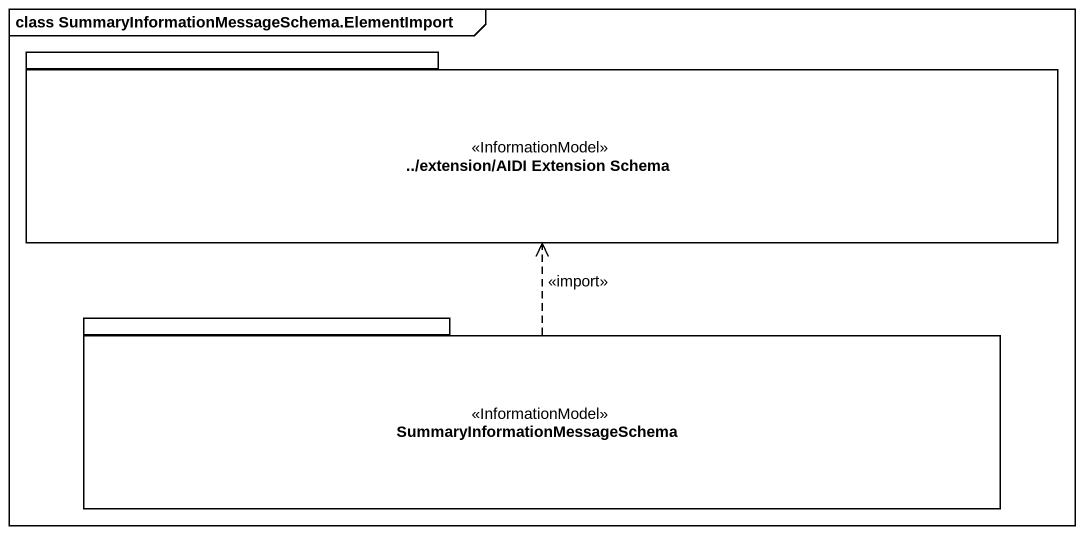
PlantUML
@startuml
mainframe class SummaryInformationMessageSchema.ElementImport
package "../extension/AIDI Extension Schema" as extension_AIDI_Extension <<InformationModel>> {
}
package "SummaryInformationMessageSchema" as SummaryInformationMessageSch <<InformationModel>> {
}
SummaryInformationMessageSch .up.> extension_AIDI_Extension : <<import>>
@enduml
